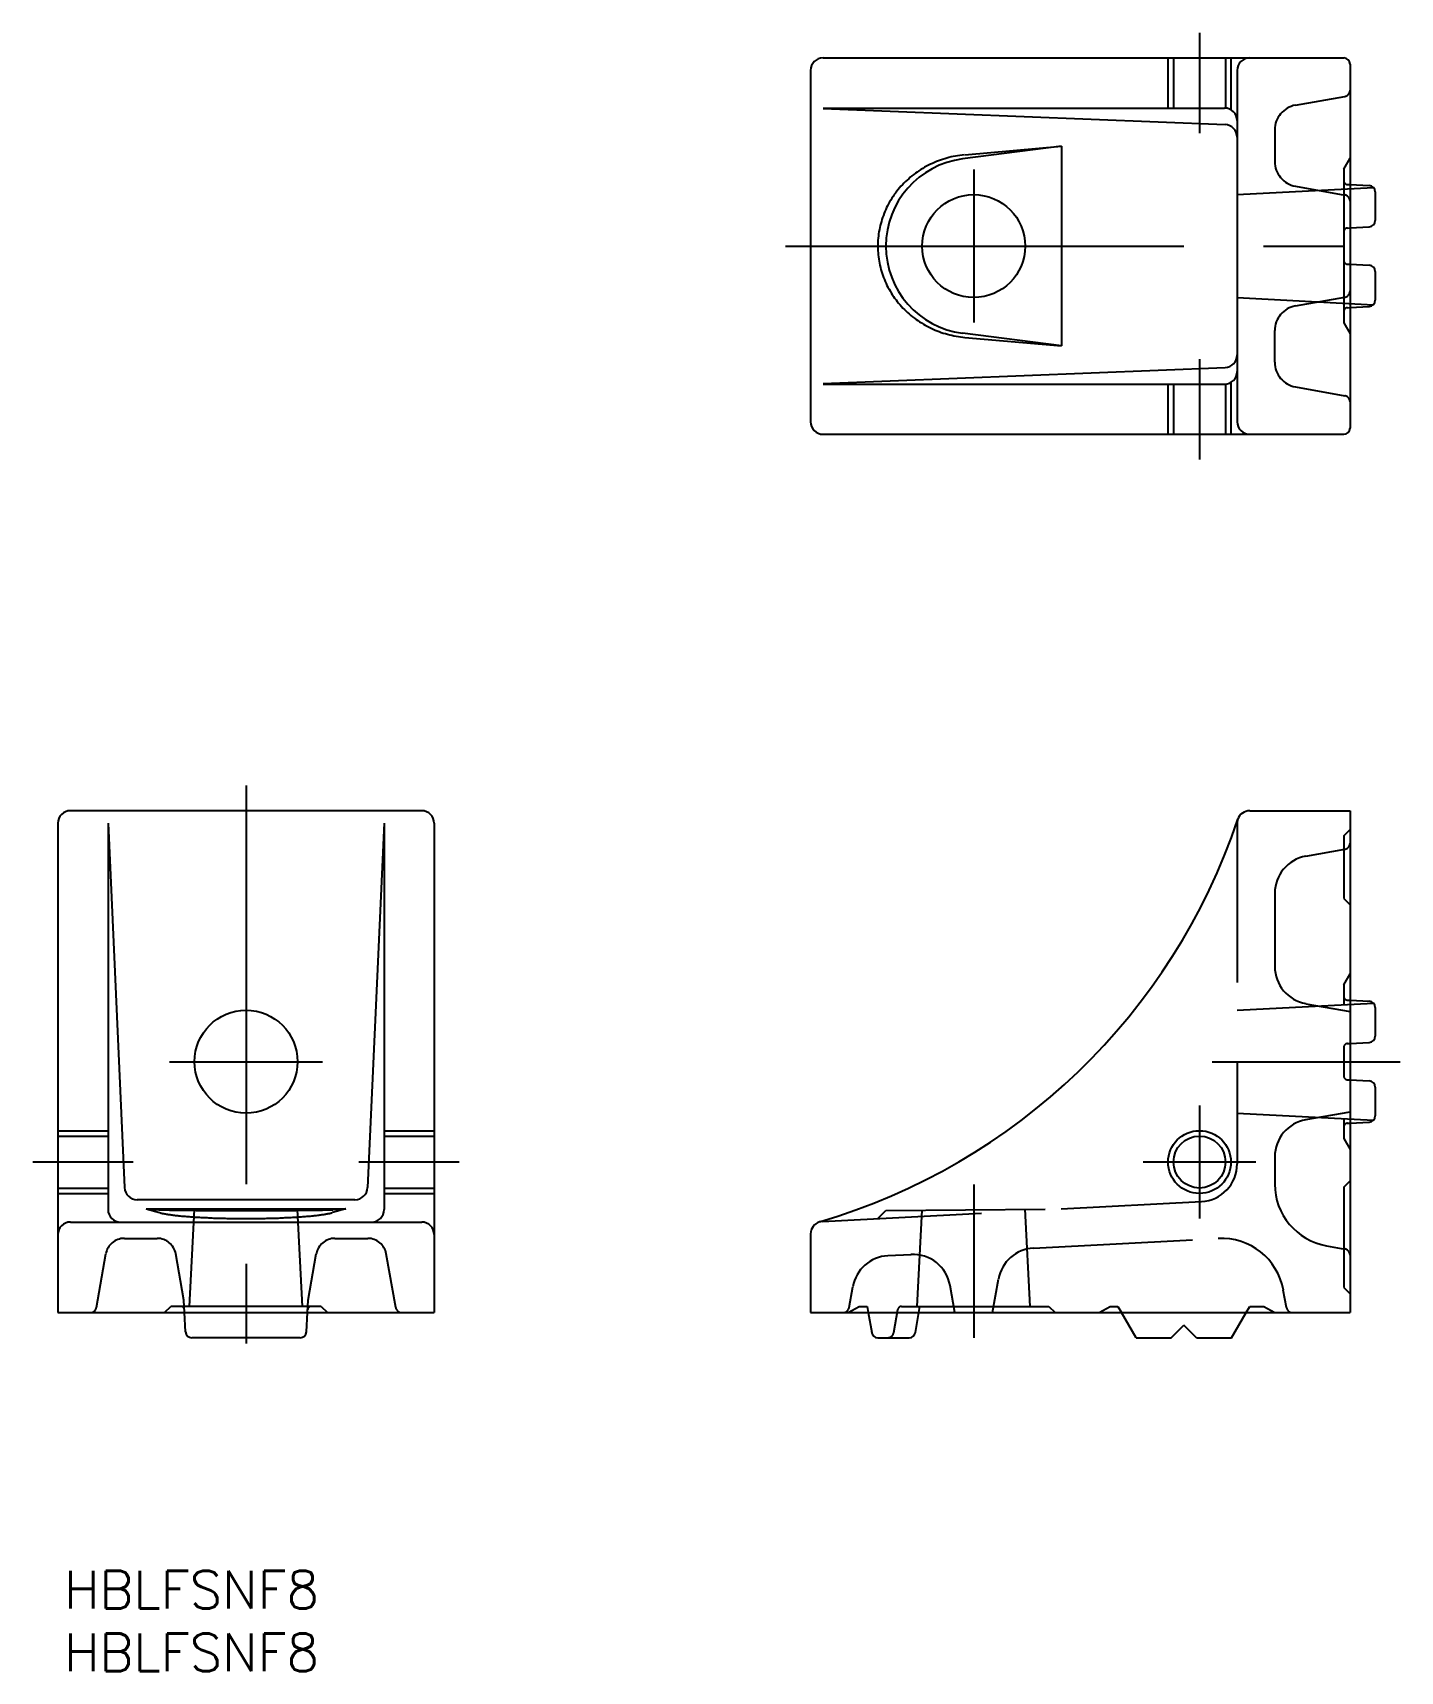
# Model space of a CAD drawing. Extents: x -105 to 4, y -29 to 102.
import ezdxf

# ---------------------------------------------------------------- set-up
doc = ezdxf.new("R2010")
doc.units = 0
doc.linetypes.add('CENTER', pattern=[50.8, 31.75, -6.35, 6.35, -6.35])
doc.linetypes.add('DASHED', pattern=[19.05, 12.7, -6.35])
doc.layers.get('0').update_dxf_attribs({"linetype": 'CONTINUOUS'})
doc.layers.add('CENTER', color=1, linetype='CONTINUOUS')
doc.styles.get("Standard").update_dxf_attribs({"font": 'txt.shx', "height": 3, "bigfont": 'bigfont.shx'})

# ---------------------------------------------------------------- blocks, each defined once
blk = doc.blocks.new('*U2')
at = {"color": 7, "linetype": 'CONTINUOUS'}
blk.add_text('HBLFSNF8', height=3, dxfattribs=at).set_placement((-102.51, -23.58))
blk = doc.blocks.new('*U3')
at = {"color": 7, "linetype": 'CONTINUOUS'}
blk.add_text('HBLFSNF8', height=3, dxfattribs=at).set_placement((-102.51, -28.58))

msp = doc.modelspace()

# ---------------------------------------------------------------- linework, layer by layer
at = {"color": 7, "linetype": 'CONTINUOUS'}
for p, q in [((-42, 100), (-0.5, 100)), ((0, 99.5), (0, 70.5)), ((-43, 99), (-43, 71)), ((-9, 99), (-9, 71)), ((-42, 96), (-10, 96)), ((-42, 95.96), (-9.96, 94.68)), ((-23, 92.95), (-30.88, 91.94)), ((-30.7, 92.28), (-23, 92.95)), ((-23, 92.95), (-23, 77.05)), ((0, 89.9), (1.53, 89.82)), ((2, 89.32), (2, 87.03)), ((0, 86.45), (1.53, 86.53)), ((0, 83.55), (1.53, 83.47)), ((2, 82.97), (2, 80.68)), ((0, 80.1), (1.53, 80.18)), ((-23, 77.05), (-30.88, 78.06)), ((-30.7, 77.72), (-23, 77.05)), ((-42, 74.04), (-9.96, 75.32)), ((-42, 74), (-10, 74)), ((-42, 70), (-0.5, 70)), ((-74, 40), (-102, 40)), ((-8, 40), (0, 40)), ((0, 40), (0, 0)), ((-103, 39), (-103, 0)), ((-99, 39), (-99, 8.22)), ((-99, 39), (-97.68, 9.96)), ((-77, 39), (-78.32, 9.96)), ((-77, 39), (-77, 8.22)), ((-73, 39), (-73, 0)), ((0, 24.9), (1.53, 24.82)), ((2, 24.32), (2, 22.03)), ((0, 21.45), (1.53, 21.53)), ((0, 18.55), (1.53, 18.47)), ((2, 17.97), (2, 15.68)), ((0, 15.1), (1.53, 15.18)), ((-79.32, 9), (-96.68, 9)), ((-95.95, 8.27), (-80.05, 8.27)), ((-95.95, 8.27), (-94.94, 8.2)), ((-95.95, 8.27), (-94.9, 7.97)), ((-80.05, 8.27), (-81.1, 7.97)), ((-80.05, 8.27), (-81.06, 8.2)), ((-102, 7.22), (-74, 7.22)), ((-43, 6.27), (-43, 0)), ((-103, 0), (-73, 0)), ((-92.82, -1.53), (-92.9, 0)), ((-83.18, -1.53), (-83.1, 0)), ((-43, 0), (0, 0)), ((-38.41, 0), (-38.13, -1.59)), ((-34.65, -1.59), (-34.37, 0)), ((-17.06, -2), (-18.21, 0)), ((-9.44, -2), (-8.29, 0)), ((-14.25, -2), (-13.25, -1)), ((-12.25, -2), (-13.25, -1)), ((-83.68, -2), (-92.32, -2)), ((-37.64, -2), (-35.14, -2)), ((-17.06, -2), (-14.25, -2)), ((-12.25, -2), (-9.44, -2))]:
    msp.add_line(p, q, dxfattribs=at)
at = {"color": 3, "linetype": 'DASHED'}
for p, q in [((-14.5, 96), (-14.5, 100)), ((-14.07, 100), (-14.07, 96)), ((-9.93, 100), (-9.93, 96)), ((-9.5, 100), (-9.5, 95.87)), ((-4.35, 96.23), (-0.41, 96.93)), ((-6, 94.26), (-6, 91.74)), ((-0.5, 91.13), (0, 92)), ((-0.5, 91.13), (-0.5, 78.87)), ((-9, 89.1), (1.86, 89.67)), ((-4.35, 89.77), (-0.41, 89.07)), ((-0.22, 89.91), (0, 89.9)), ((-0.22, 86.44), (0, 86.45)), ((-0.22, 83.56), (0, 83.55)), ((-9, 80.9), (1.86, 80.33)), ((-4.35, 80.23), (-0.41, 80.93)), ((-0.22, 80.09), (0, 80.1)), ((-0.5, 78.87), (0, 78)), ((-6, 75.74), (-6, 78.26)), ((-14.5, 70), (-14.5, 74)), ((-14.07, 74), (-14.07, 70)), ((-9.93, 74), (-9.93, 70)), ((-9.5, 74.13), (-9.5, 70)), ((-4.35, 73.77), (-0.41, 73.07)), ((-9, 39), (-9, 11.85)), ((-0.5, 38), (0, 38.5)), ((-0.5, 38), (-0.5, 33)), ((-3.52, 36.38), (-0.41, 36.93)), ((-6, 33.42), (-6, 27.58)), ((-0.5, 33), (0, 32.5)), ((-0.5, 26.13), (0, 27)), ((-0.5, 26.13), (-0.5, 24.55)), ((-0.22, 24.91), (0, 24.9)), ((-9, 24.1), (1.86, 24.67)), ((-3.52, 24.62), (0, 24)), ((-0.5, 21.15), (-0.5, 18.85)), ((-0.22, 21.44), (0, 21.45)), ((-0.22, 18.56), (0, 18.55)), ((-9, 15.9), (1.86, 15.33)), ((-3.52, 15.38), (0, 16)), ((-103, 14.5), (-99, 14.5)), ((-77, 14.5), (-73, 14.5)), ((-0.5, 15.45), (-0.5, 13.87)), ((-0.22, 15.09), (0, 15.1)), ((-103, 14.07), (-99, 14.07)), ((-77, 14.07), (-73, 14.07)), ((-0.5, 13.87), (0, 13)), ((-6, 12.42), (-6, 10.25)), ((-0.5, 10), (0, 10.5)), ((-103, 9.93), (-99, 9.93)), ((-103, 9.5), (-99, 9.5)), ((-77, 9.93), (-73, 9.93)), ((-77, 9.5), (-73, 9.5)), ((-0.5, 10), (-0.5, 2)), ((-92.51, 0.5), (-92.1, 8.21)), ((-83.49, 0.5), (-83.9, 8.21)), ((-42.05, 7.27), (-11.84, 8.85)), ((-37.65, 7.5), (-37, 8.14)), ((-37, 8.14), (-23, 8.27)), ((-34.51, 0.5), (-34.1, 8.17)), ((-25.49, 0.5), (-25.9, 8.24)), ((-97.7, 5.92), (-95.08, 5.92)), ((-80.92, 5.92), (-78.3, 5.92)), ((-25.23, 5.15), (-10.5, 5.92)), ((-1.87, 5.33), (-0.41, 5.07)), ((-99.93, 0.41), (-99.17, 4.68)), ((-92.95, 1), (-93.6, 4.68)), ((-83.05, 1), (-82.4, 4.68)), ((-76.07, 0.41), (-76.83, 4.68)), ((-36.84, 4.54), (-34.99, 4.63)), ((-28.5, 0), (-28.03, 2.67)), ((-39.93, 0.41), (-39.64, 2.06)), ((-31.5, 0), (-31.88, 2.16)), ((-5.07, 0.41), (-5.32, 1.79)), ((-0.5, 2), (0, 1.5)), ((-94.5, 0), (-94, 0.5)), ((-82, 0.5), (-94, 0.5)), ((-92.9, 0), (-92.95, 1)), ((-83.1, 0), (-83.05, 1)), ((-82, 0.5), (-81.5, 0)), ((-40, 0), (-39.13, 0.5)), ((-39.13, 0.5), (-38.5, 0.5)), ((-38.5, 0.5), (-38.41, 0)), ((-36.37, -1.59), (-36.04, 0.25)), ((-35.75, 0.5), (-24, 0.5)), ((-34.37, 0), (-34.28, 0.5)), ((-24, 0.5), (-23.5, 0)), ((-20, 0), (-19.13, 0.5)), ((-19.13, 0.5), (-18.5, 0.5)), ((-18.5, 0.5), (-18.21, 0)), ((-8.29, 0), (-8, 0.5)), ((-8, 0.5), (-6.87, 0.5)), ((-6.87, 0.5), (-6, 0))]:
    msp.add_line(p, q, dxfattribs=at)
at = {"color": 7, "linetype": 'CONTINUOUS'}
for points in [[(-30.76, 92.27, 0), (-30.93, 92.25, 0), (-31.11, 92.23, 0), (-31.28, 92.2, 0), (-31.46, 92.17, 0), (-31.63, 92.14, 0), (-31.8, 92.1, 0), (-31.97, 92.06, 0), (-32.14, 92.01, 0), (-32.31, 91.96, 0), (-32.48, 91.91, 0), (-32.64, 91.86, 0), (-32.81, 91.8, 0), (-32.97, 91.73, 0), (-33.13, 91.66, 0), (-33.29, 91.59, 0), (-33.45, 91.52, 0), (-33.61, 91.44, 0), (-33.76, 91.36, 0), (-33.91, 91.28, 0), (-34.06, 91.19, 0), (-34.21, 91.1, 0), (-34.36, 91, 0), (-34.5, 90.9, 0), (-34.64, 90.8, 0), (-34.78, 90.7, 0), (-34.92, 90.59, 0), (-35.05, 90.48, 0), (-35.18, 90.37, 0), (-35.31, 90.25, 0), (-35.44, 90.14, 0), (-35.56, 90.02, 0), (-35.68, 89.89, 0), (-35.8, 89.77, 0), (-35.91, 89.64, 0), (-36.02, 89.5, 0), (-36.13, 89.37, 0), (-36.23, 89.23, 0), (-36.33, 89.1, 0), (-36.43, 88.96, 0), (-36.52, 88.81, 0), (-36.61, 88.67, 0), (-36.7, 88.52, 0), (-36.78, 88.37, 0), (-36.86, 88.22, 0), (-36.94, 88.07, 0), (-37.01, 87.92, 0), (-37.08, 87.76, 0), (-37.14, 87.61, 0), (-37.2, 87.45, 0), (-37.26, 87.29, 0), (-37.31, 87.13, 0), (-37.36, 86.97, 0), (-37.41, 86.8, 0), (-37.45, 86.64, 0), (-37.49, 86.48, 0), (-37.52, 86.31, 0), (-37.55, 86.14, 0), (-37.58, 85.98, 0), (-37.6, 85.81, 0), (-37.62, 85.64, 0), (-37.63, 85.47, 0), (-37.64, 85.31, 0), (-37.64, 85.14, 0), (-37.65, 84.97, 0), (-37.64, 84.8, 0), (-37.64, 84.63, 0), (-37.62, 84.47, 0), (-37.61, 84.3, 0), (-37.59, 84.13, 0), (-37.57, 83.96, 0), (-37.54, 83.8, 0), (-37.51, 83.63, 0), (-37.47, 83.47, 0), (-37.44, 83.3, 0), (-37.39, 83.14, 0), (-37.35, 82.98, 0), (-37.3, 82.81, 0), (-37.24, 82.65, 0), (-37.18, 82.5, 0), (-37.12, 82.34, 0), (-37.05, 82.18, 0), (-36.98, 82.03, 0), (-36.91, 81.87, 0), (-36.83, 81.72, 0), (-36.75, 81.57, 0), (-36.67, 81.43, 0), (-36.58, 81.28, 0), (-36.49, 81.14, 0), (-36.39, 80.99, 0), (-36.3, 80.85, 0), (-36.19, 80.72, 0), (-36.09, 80.58, 0), (-35.98, 80.45, 0), (-35.87, 80.32, 0), (-35.75, 80.19, 0), (-35.64, 80.06, 0), (-35.52, 79.94, 0), (-35.39, 79.82, 0), (-35.27, 79.7, 0), (-35.14, 79.59, 0), (-35.01, 79.48, 0), (-34.87, 79.37, 0), (-34.73, 79.26, 0), (-34.59, 79.16, 0), (-34.45, 79.06, 0), (-34.31, 78.96, 0), (-34.16, 78.87, 0), (-34.01, 78.78, 0), (-33.86, 78.69, 0), (-33.71, 78.61, 0), (-33.55, 78.53, 0), (-33.4, 78.45, 0), (-33.24, 78.38, 0), (-33.08, 78.31, 0), (-32.91, 78.25, 0), (-32.75, 78.18, 0), (-32.58, 78.12, 0), (-32.42, 78.07, 0), (-32.25, 78.02, 0), (-32.08, 77.97, 0), (-31.91, 77.93, 0), (-31.74, 77.89, 0), (-31.57, 77.85, 0), (-31.4, 77.82, 0), (-31.22, 77.79, 0), (-31.05, 77.76, 0), (-30.87, 77.74, 0), (-30.7, 77.72, 0)], [(-94.94, 8.2, 0), (-94.91, 8.2, 0), (-94.89, 8.19, 0), (-94.86, 8.19, 0), (-94.82, 8.19, 0), (-94.79, 8.19, 0), (-94.75, 8.19, 0), (-94.7, 8.19, 0), (-94.65, 8.19, 0), (-94.6, 8.18, 0), (-94.55, 8.18, 0), (-94.49, 8.18, 0), (-94.43, 8.18, 0), (-94.37, 8.18, 0), (-94.3, 8.18, 0), (-94.23, 8.18, 0), (-94.16, 8.18, 0), (-94.08, 8.17, 0), (-94.01, 8.17, 0), (-93.92, 8.17, 0), (-93.84, 8.17, 0), (-93.75, 8.17, 0), (-93.66, 8.17, 0), (-93.57, 8.17, 0), (-93.47, 8.17, 0), (-93.37, 8.17, 0), (-93.27, 8.16, 0), (-93.16, 8.16, 0), (-93.06, 8.16, 0), (-92.95, 8.16, 0), (-92.83, 8.16, 0), (-92.72, 8.16, 0), (-92.6, 8.16, 0), (-92.48, 8.16, 0), (-92.36, 8.16, 0), (-92.24, 8.16, 0), (-92.11, 8.16, 0), (-91.98, 8.15, 0), (-91.85, 8.15, 0), (-91.72, 8.15, 0), (-91.59, 8.15, 0), (-91.45, 8.15, 0), (-91.32, 8.15, 0), (-91.18, 8.15, 0), (-91.04, 8.15, 0), (-90.89, 8.15, 0), (-90.75, 8.15, 0), (-90.61, 8.15, 0), (-90.46, 8.15, 0), (-90.31, 8.15, 0), (-90.16, 8.15, 0), (-90.01, 8.15, 0), (-89.86, 8.15, 0), (-89.71, 8.15, 0), (-89.56, 8.15, 0), (-89.41, 8.15, 0), (-89.25, 8.15, 0), (-89.1, 8.14, 0), (-88.94, 8.14, 0), (-88.79, 8.14, 0), (-88.63, 8.14, 0), (-88.47, 8.14, 0), (-88.32, 8.14, 0), (-88.16, 8.14, 0), (-88, 8.14, 0), (-87.85, 8.14, 0), (-87.69, 8.14, 0), (-87.53, 8.14, 0), (-87.38, 8.14, 0), (-87.22, 8.14, 0), (-87.07, 8.14, 0), (-86.91, 8.14, 0), (-86.76, 8.15, 0), (-86.6, 8.15, 0), (-86.45, 8.15, 0), (-86.3, 8.15, 0), (-86.14, 8.15, 0), (-85.99, 8.15, 0), (-85.84, 8.15, 0), (-85.7, 8.15, 0), (-85.55, 8.15, 0), (-85.4, 8.15, 0), (-85.26, 8.15, 0), (-85.11, 8.15, 0), (-84.97, 8.15, 0), (-84.83, 8.15, 0), (-84.69, 8.15, 0), (-84.55, 8.15, 0), (-84.42, 8.15, 0), (-84.28, 8.15, 0), (-84.15, 8.15, 0), (-84.02, 8.15, 0), (-83.89, 8.16, 0), (-83.77, 8.16, 0), (-83.64, 8.16, 0), (-83.52, 8.16, 0), (-83.4, 8.16, 0), (-83.29, 8.16, 0), (-83.17, 8.16, 0), (-83.06, 8.16, 0), (-82.95, 8.16, 0), (-82.84, 8.16, 0), (-82.74, 8.16, 0), (-82.64, 8.17, 0), (-82.54, 8.17, 0), (-82.44, 8.17, 0), (-82.35, 8.17, 0), (-82.25, 8.17, 0), (-82.17, 8.17, 0), (-82.08, 8.17, 0), (-82, 8.17, 0), (-81.92, 8.17, 0), (-81.84, 8.18, 0), (-81.77, 8.18, 0), (-81.7, 8.18, 0), (-81.63, 8.18, 0), (-81.57, 8.18, 0), (-81.51, 8.18, 0), (-81.45, 8.18, 0), (-81.4, 8.18, 0), (-81.35, 8.19, 0), (-81.3, 8.19, 0), (-81.26, 8.19, 0), (-81.22, 8.19, 0), (-81.18, 8.19, 0), (-81.15, 8.19, 0), (-81.12, 8.19, 0), (-81.09, 8.2, 0), (-81.07, 8.2, 0)], [(-94.87, 7.96, 0), (-94.82, 7.95, 0), (-94.77, 7.94, 0), (-94.71, 7.93, 0), (-94.66, 7.91, 0), (-94.6, 7.9, 0), (-94.54, 7.89, 0), (-94.47, 7.88, 0), (-94.41, 7.87, 0), (-94.34, 7.85, 0), (-94.27, 7.84, 0), (-94.2, 7.83, 0), (-94.12, 7.82, 0), (-94.04, 7.81, 0), (-93.96, 7.8, 0), (-93.88, 7.79, 0), (-93.8, 7.78, 0), (-93.71, 7.76, 0), (-93.62, 7.75, 0), (-93.53, 7.74, 0), (-93.44, 7.73, 0), (-93.35, 7.72, 0), (-93.25, 7.71, 0), (-93.15, 7.7, 0), (-93.05, 7.7, 0), (-92.95, 7.69, 0), (-92.85, 7.68, 0), (-92.74, 7.67, 0), (-92.64, 7.66, 0), (-92.53, 7.65, 0), (-92.42, 7.64, 0), (-92.31, 7.63, 0), (-92.19, 7.63, 0), (-92.08, 7.62, 0), (-91.96, 7.61, 0), (-91.84, 7.6, 0), (-91.72, 7.6, 0), (-91.6, 7.59, 0), (-91.48, 7.58, 0), (-91.36, 7.58, 0), (-91.23, 7.57, 0), (-91.11, 7.57, 0), (-90.98, 7.56, 0), (-90.85, 7.55, 0), (-90.72, 7.55, 0), (-90.59, 7.54, 0), (-90.46, 7.54, 0), (-90.33, 7.54, 0), (-90.2, 7.53, 0), (-90.07, 7.53, 0), (-89.93, 7.52, 0), (-89.8, 7.52, 0), (-89.66, 7.52, 0), (-89.53, 7.51, 0), (-89.39, 7.51, 0), (-89.25, 7.51, 0), (-89.11, 7.51, 0), (-88.98, 7.51, 0), (-88.84, 7.5, 0), (-88.7, 7.5, 0), (-88.56, 7.5, 0), (-88.42, 7.5, 0), (-88.28, 7.5, 0), (-88.14, 7.5, 0), (-88, 7.5, 0), (-87.86, 7.5, 0), (-87.72, 7.5, 0), (-87.58, 7.5, 0), (-87.45, 7.5, 0), (-87.31, 7.5, 0), (-87.17, 7.5, 0), (-87.03, 7.51, 0), (-86.89, 7.51, 0), (-86.75, 7.51, 0), (-86.62, 7.51, 0), (-86.48, 7.51, 0), (-86.34, 7.52, 0), (-86.21, 7.52, 0), (-86.07, 7.52, 0), (-85.94, 7.53, 0), (-85.81, 7.53, 0), (-85.67, 7.54, 0), (-85.54, 7.54, 0), (-85.41, 7.54, 0), (-85.28, 7.55, 0), (-85.15, 7.55, 0), (-85.02, 7.56, 0), (-84.9, 7.57, 0), (-84.77, 7.57, 0), (-84.65, 7.58, 0), (-84.52, 7.58, 0), (-84.4, 7.59, 0), (-84.28, 7.6, 0), (-84.16, 7.6, 0), (-84.04, 7.61, 0), (-83.93, 7.62, 0), (-83.81, 7.63, 0), (-83.7, 7.63, 0), (-83.59, 7.64, 0), (-83.48, 7.65, 0), (-83.37, 7.66, 0), (-83.26, 7.67, 0), (-83.15, 7.68, 0), (-83.05, 7.69, 0), (-82.95, 7.69, 0), (-82.85, 7.7, 0), (-82.75, 7.71, 0), (-82.66, 7.72, 0), (-82.56, 7.73, 0), (-82.47, 7.74, 0), (-82.38, 7.75, 0), (-82.29, 7.76, 0), (-82.21, 7.77, 0), (-82.12, 7.79, 0), (-82.04, 7.8, 0), (-81.96, 7.81, 0), (-81.88, 7.82, 0), (-81.81, 7.83, 0), (-81.73, 7.84, 0), (-81.66, 7.85, 0), (-81.6, 7.87, 0), (-81.53, 7.88, 0), (-81.47, 7.89, 0), (-81.41, 7.9, 0), (-81.35, 7.91, 0), (-81.29, 7.93, 0), (-81.24, 7.94, 0), (-81.18, 7.95, 0), (-81.14, 7.96, 0)], [(-83.9, 8.21, 0), (-83.91, 8.21, 0), (-83.92, 8.21, 0), (-83.94, 8.21, 0), (-83.98, 8.21, 0), (-84.02, 8.21, 0), (-84.08, 8.22, 0), (-84.14, 8.22, 0), (-84.21, 8.22, 0), (-84.29, 8.22, 0), (-84.38, 8.22, 0), (-84.48, 8.22, 0), (-84.59, 8.23, 0), (-84.71, 8.23, 0), (-84.83, 8.23, 0), (-84.96, 8.23, 0), (-85.1, 8.23, 0), (-85.25, 8.23, 0), (-85.4, 8.23, 0), (-85.56, 8.23, 0), (-85.72, 8.23, 0), (-85.89, 8.24, 0), (-86.07, 8.24, 0), (-86.25, 8.24, 0), (-86.43, 8.24, 0), (-86.62, 8.24, 0), (-86.81, 8.24, 0), (-87, 8.24, 0), (-87.2, 8.24, 0), (-87.4, 8.24, 0), (-87.6, 8.24, 0), (-87.8, 8.24, 0), (-88, 8.24, 0), (-88.2, 8.24, 0), (-88.4, 8.24, 0), (-88.6, 8.24, 0), (-88.8, 8.24, 0), (-89, 8.24, 0), (-89.19, 8.24, 0), (-89.38, 8.24, 0), (-89.57, 8.24, 0), (-89.75, 8.24, 0), (-89.93, 8.24, 0), (-90.11, 8.24, 0), (-90.28, 8.23, 0), (-90.44, 8.23, 0), (-90.6, 8.23, 0), (-90.75, 8.23, 0), (-90.9, 8.23, 0), (-91.04, 8.23, 0), (-91.17, 8.23, 0), (-91.29, 8.23, 0), (-91.41, 8.23, 0), (-91.52, 8.22, 0), (-91.62, 8.22, 0), (-91.71, 8.22, 0), (-91.79, 8.22, 0), (-91.86, 8.22, 0), (-91.92, 8.22, 0), (-91.98, 8.21, 0), (-92.02, 8.21, 0), (-92.06, 8.21, 0), (-92.08, 8.21, 0), (-92.1, 8.21, 0), (-92.1, 8.21, 0), (-92.1, 8.2, 0), (-92.08, 8.2, 0), (-92.06, 8.2, 0), (-92.02, 8.2, 0), (-91.98, 8.2, 0), (-91.92, 8.19, 0), (-91.86, 8.19, 0), (-91.79, 8.19, 0), (-91.71, 8.19, 0), (-91.62, 8.19, 0), (-91.52, 8.19, 0), (-91.41, 8.19, 0), (-91.29, 8.18, 0), (-91.17, 8.18, 0), (-91.04, 8.18, 0), (-90.9, 8.18, 0), (-90.75, 8.18, 0), (-90.6, 8.18, 0), (-90.44, 8.18, 0), (-90.28, 8.18, 0), (-90.11, 8.17, 0), (-89.93, 8.17, 0), (-89.75, 8.17, 0), (-89.57, 8.17, 0), (-89.38, 8.17, 0), (-89.19, 8.17, 0), (-89, 8.17, 0), (-88.8, 8.17, 0), (-88.6, 8.17, 0), (-88.4, 8.17, 0), (-88.2, 8.17, 0), (-88, 8.17, 0), (-87.8, 8.17, 0), (-87.6, 8.17, 0), (-87.4, 8.17, 0), (-87.2, 8.17, 0), (-87, 8.17, 0), (-86.81, 8.17, 0), (-86.62, 8.17, 0), (-86.43, 8.17, 0), (-86.25, 8.17, 0), (-86.07, 8.17, 0), (-85.89, 8.17, 0), (-85.72, 8.18, 0), (-85.56, 8.18, 0), (-85.4, 8.18, 0), (-85.25, 8.18, 0), (-85.1, 8.18, 0), (-84.96, 8.18, 0), (-84.83, 8.18, 0), (-84.71, 8.18, 0), (-84.59, 8.19, 0), (-84.48, 8.19, 0), (-84.38, 8.19, 0), (-84.29, 8.19, 0), (-84.21, 8.19, 0), (-84.14, 8.19, 0), (-84.08, 8.19, 0), (-84.02, 8.2, 0), (-83.98, 8.2, 0), (-83.94, 8.2, 0), (-83.92, 8.2, 0), (-83.91, 8.2, 0), (-83.9, 8.21, 0)]]:
    msp.add_polyline3d(points, dxfattribs=at)
for centre, radius in [((-30, 85), 4.1), ((-88, 20), 4.1), ((-12, 12), 2.07)]:
    msp.add_circle(centre, radius, dxfattribs=at)
at = {"color": 3, "linetype": 'CONTINUOUS'}
msp.add_circle((-12, 12), 2.5, dxfattribs=at)
at = {"color": 7, "linetype": 'CONTINUOUS'}
for centre, radius, start, end in [((-42, 99), 1, 90, 180), ((-8, 99), 1, 90, 180), ((-0.5, 99.5), 0.5, 0, 90), ((-10, 95), 1, 0, 90), ((-10, 93.68), 1, 0, 87.7094), ((-30, 85), 7, 97.2629, 262.7371), ((1.5, 89.32), 0.5, 0, 87), ((1.5, 87.03), 0.5, 273, 0), ((1.5, 82.97), 0.5, 0, 87), ((1.5, 80.68), 0.5, 273, 0), ((-10, 76.32), 1, 272.2906, 0), ((-10, 75), 1, 270, 0), ((-42, 71), 1, 180, 270), ((-8, 71), 1, 180, 270), ((-0.5, 70.5), 0.5, 270, 0), ((-102, 39), 1, 90, 180), ((-74, 39), 1, 0, 90), ((-56.36, 55.21), 50, 286.3496, 341.4712), ((-8, 39), 1, 90, 161.4712), ((1.5, 24.32), 0.5, 0, 87), ((1.5, 22.03), 0.5, 273, 0), ((1.5, 17.97), 0.5, 0, 87), ((1.5, 15.68), 0.5, 273, 0), ((-96.68, 10), 1, 182.2906, 270), ((-79.32, 10), 1, 270, 357.7094), ((-98, 8.22), 1, 180, 270), ((-78, 8.22), 1, 270, 0), ((-102, 6.22), 1, 90, 180), ((-74, 6.22), 1, 0, 90), ((-42, 6.27), 1, 106.3496, 180), ((-92.32, -1.5), 0.5, 183, 270), ((-83.68, -1.5), 0.5, 270, 357), ((-37.64, -1.5), 0.5, 190, 270), ((-35.14, -1.5), 0.5, 270, 350)]:
    msp.add_arc(centre, radius, start, end, dxfattribs=at)
at = {"color": 3, "linetype": 'DASHED'}
for centre, radius, start, end in [((-0.5, 97.42), 0.5, 280, 0), ((-4, 94.26), 2, 100, 180), ((-4, 91.74), 2, 180, 260), ((-0.2, 90.21), 0.3, 180, 267), ((-0.5, 88.58), 0.5, 0, 80), ((-0.2, 86.14), 0.3, 93, 180), ((-0.2, 83.86), 0.3, 180, 267), ((-0.5, 81.42), 0.5, 280, 0), ((-4, 78.26), 2, 100, 180), ((-0.2, 79.79), 0.3, 93, 180), ((-4, 75.74), 2, 180, 260), ((-0.5, 72.58), 0.5, 0, 80), ((-8, 39), 1, 161.4712, 180), ((-0.5, 37.42), 0.5, 280, 0), ((-3, 33.42), 3, 100, 180), ((-3, 27.58), 3, 180, 260), ((-0.2, 25.21), 0.3, 180, 267), ((-0.2, 21.14), 0.3, 93, 180), ((-0.2, 18.86), 0.3, 180, 267), ((-3, 12.42), 3, 100, 180), ((-0.2, 14.79), 0.3, 93, 180), ((-12, 11.85), 3, 273, 0), ((-1, 10.25), 5, 180, 260), ((-42, 6.27), 1, 93, 106.3496), ((-97.7, 4.42), 1.5, 90, 170), ((-95.08, 4.42), 1.5, 10, 90), ((-80.92, 4.42), 1.5, 90, 170), ((-78.3, 4.42), 1.5, 10, 90), ((-10.24, 0.92), 5, 10, 93), ((-36.68, 1.54), 3, 93, 170), ((-34.84, 1.64), 3, 10, 93), ((-25.07, 2.15), 3, 93, 170), ((-0.5, 4.58), 0.5, 0, 80), ((-100.42, 0.5), 0.5, 270, 350), ((-93.21, 0.2), 0.3, 3, 90), ((-82.79, 0.2), 0.3, 90, 177), ((-75.58, 0.5), 0.5, 190, 270), ((-40.42, 0.5), 0.5, 270, 350), ((-35.75, 0.2), 0.3, 90, 170), ((-4.58, 0.5), 0.5, 190, 270), ((-36.86, -1.5), 0.5, 270, 350)]:
    msp.add_arc(centre, radius, start, end, dxfattribs=at)
at = {"layer": 'CENTER', "color": 1, "linetype": 'CENTER'}
for p, q in [((-12, 102), (-12, 94)), ((-30, 91.1), (-30, 78.9)), ((-45, 85), (4, 85)), ((-12, 76), (-12, 68)), ((-88, 42), (-88, -4)), ((-94.1, 20), (-81.9, 20)), ((-11, 20), (4, 20)), ((-12, 16.5), (-12, 7.5)), ((-97, 12), (-105, 12)), ((-71, 12), (-79, 12)), ((-7.5, 12), (-16.5, 12)), ((-30, 10.21), (-30, -2))]:
    msp.add_line(p, q, dxfattribs=at)

# ---------------------------------------------------------------- block references
at = {"color": 7, "linetype": 'CONTINUOUS'}
for name in ['*U2', '*U3']:
    msp.add_blockref(name, (0, 0), dxfattribs=at)

doc.saveas('drawing.dxf')
